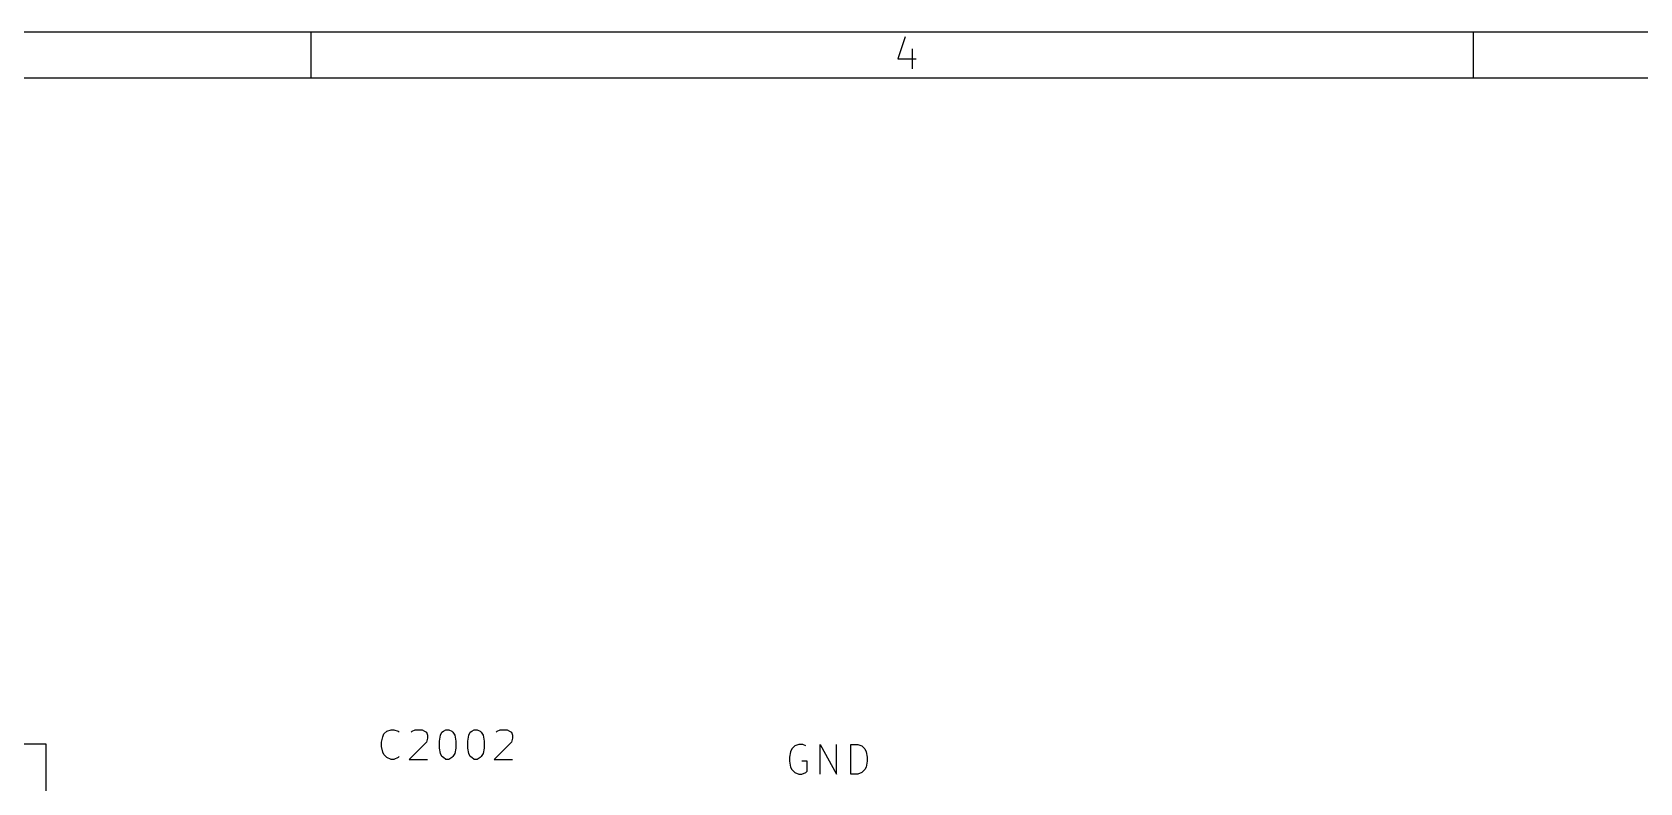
# Model space of a CAD drawing. Extents: x 10 to 287, y -200 to -10.
# Drawn here: x 148 to 217.2, y -42.3 to -10 of the extents above; entities that cross this region are included whole.
import ezdxf

# ---------------------------------------------------------------- set-up
doc = ezdxf.new("R2010")
doc.units = 0
doc.header["$MEASUREMENT"] = 0

msp = doc.modelspace()

# ---------------------------------------------------------------- linework, layer by layer
at = {"layer": 'Cyan 2'}
for p, q in [((163.119, -40.2082), (163.246, -40.0812)), ((163.246, -40.0812), (163.424, -40.0304)), ((163.424, -40.0304), (163.551, -40.0304)), ((163.551, -40.0304), (163.728, -40.0812)), ((163.728, -40.0812), (163.779, -40.132)), ((164.287, -40.132), (164.338, -40.0812)), ((164.338, -40.0812), (164.465, -40.0304)), ((164.465, -40.0304), (164.77, -40.0304)), ((164.77, -40.0304), (164.871, -40.0812)), ((164.871, -40.0812), (164.948, -40.132)), ((165.608, -40.132), (165.684, -40.0812)), ((165.684, -40.0812), (165.786, -40.0304)), ((165.786, -40.0304), (165.913, -40.0304)), ((165.913, -40.0304), (166.04, -40.0812)), ((166.04, -40.0812), (166.091, -40.132)), ((166.827, -40.132), (166.903, -40.0812)), ((166.903, -40.0812), (167.005, -40.0304)), ((167.005, -40.0304), (167.132, -40.0304)), ((167.132, -40.0304), (167.259, -40.0812)), ((167.259, -40.0812), (167.31, -40.132)), ((167.945, -40.132), (167.996, -40.0812)), ((167.996, -40.0812), (168.123, -40.0304)), ((168.123, -40.0304), (168.427, -40.0304)), ((168.427, -40.0304), (168.529, -40.0812)), ((168.529, -40.0812), (168.605, -40.132)), ((163.017, -40.5638), (163.068, -40.3352)), ((163.017, -40.7416), (163.017, -40.5638)), ((163.068, -40.9956), (163.017, -40.7416)), ((163.068, -40.3352), (163.119, -40.2082)), ((164.948, -40.5638), (164.211, -41.3004)), ((164.948, -40.132), (164.998, -40.259)), ((164.998, -40.386), (164.948, -40.5638)), ((164.998, -40.259), (164.998, -40.386)), ((165.506, -40.513), (165.557, -40.259)), ((165.506, -40.8178), (165.506, -40.513)), ((165.557, -41.0464), (165.506, -40.8178)), ((165.557, -40.259), (165.608, -40.132)), ((166.091, -40.132), (166.167, -40.259)), ((166.167, -40.259), (166.218, -40.513)), ((166.218, -40.8178), (166.167, -41.0464)), ((166.218, -40.513), (166.218, -40.8178)), ((166.726, -40.513), (166.776, -40.259)), ((166.726, -40.8178), (166.726, -40.513)), ((166.776, -41.0464), (166.726, -40.8178)), ((166.776, -40.259), (166.827, -40.132)), ((167.31, -40.132), (167.386, -40.259)), ((167.386, -40.259), (167.437, -40.513)), ((167.437, -40.8178), (167.386, -41.0464)), ((167.437, -40.513), (167.437, -40.8178)), ((168.605, -40.5638), (167.869, -41.3004)), ((168.605, -40.132), (168.656, -40.259)), ((168.656, -40.386), (168.605, -40.5638)), ((168.656, -40.259), (168.656, -40.386)), ((180.797, -40.7162), (180.67, -40.8432)), ((180.975, -40.6654), (180.797, -40.7162)), ((181.153, -40.6654), (180.975, -40.6654)), ((181.28, -40.7162), (181.153, -40.6654)), ((181.889, -41.9354), (181.889, -40.6654)), ((181.889, -40.6654), (182.601, -41.9354)), ((182.601, -41.9354), (182.601, -40.6654)), ((183.21, -41.9354), (183.21, -40.6654)), ((183.21, -40.6654), (183.515, -40.6654)), ((183.515, -40.6654), (183.693, -40.7162)), ((183.693, -40.7162), (183.82, -40.8432)), ((163.119, -41.0972), (163.068, -40.9956)), ((163.246, -41.2242), (163.119, -41.0972)), ((163.424, -41.3004), (163.246, -41.2242)), ((163.551, -41.3004), (163.424, -41.3004)), ((163.728, -41.2242), (163.551, -41.3004)), ((163.779, -41.1734), (163.728, -41.2242)), ((164.211, -41.3004), (164.998, -41.3004)), ((165.608, -41.1734), (165.557, -41.0464)), ((165.684, -41.2242), (165.608, -41.1734)), ((165.786, -41.3004), (165.684, -41.2242)), ((165.913, -41.3004), (165.786, -41.3004)), ((166.04, -41.2242), (165.913, -41.3004)), ((166.091, -41.1734), (166.04, -41.2242)), ((166.167, -41.0464), (166.091, -41.1734)), ((166.827, -41.1734), (166.776, -41.0464)), ((166.903, -41.2242), (166.827, -41.1734)), ((167.005, -41.3004), (166.903, -41.2242)), ((167.132, -41.3004), (167.005, -41.3004)), ((167.259, -41.2242), (167.132, -41.3004)), ((167.31, -41.1734), (167.259, -41.2242)), ((167.386, -41.0464), (167.31, -41.1734)), ((167.869, -41.3004), (168.656, -41.3004)), ((180.619, -40.9702), (180.569, -41.1988)), ((180.569, -41.1988), (180.569, -41.3766)), ((180.569, -41.3766), (180.619, -41.6306)), ((180.67, -40.8432), (180.619, -40.9702)), ((181.331, -41.3766), (181.102, -41.3766)), ((181.331, -41.8084), (181.331, -41.3766)), ((183.82, -40.8432), (183.871, -40.9702)), ((183.871, -40.9702), (183.921, -41.1988)), ((183.921, -41.3766), (183.871, -41.6306)), ((183.921, -41.1988), (183.921, -41.3766)), ((180.619, -41.6306), (180.67, -41.7322)), ((180.67, -41.7322), (180.797, -41.8592)), ((180.797, -41.8592), (180.975, -41.9354)), ((180.975, -41.9354), (181.102, -41.9354)), ((181.102, -41.9354), (181.28, -41.8592)), ((181.28, -41.8592), (181.331, -41.8084)), ((183.515, -41.9354), (183.21, -41.9354)), ((183.693, -41.8592), (183.515, -41.9354)), ((183.82, -41.7322), (183.693, -41.8592)), ((183.871, -41.6306), (183.82, -41.7322))]:
    msp.add_line(p, q, dxfattribs=at)
at = {"layer": 'Red 2'}
for p, q in [((286.995, -10.0076), (10.0076, -10.0076)), ((159.995, -11.9888), (159.995, -10.0076)), ((185.547, -10.2108), (185.242, -11.1506)), ((210.007, -11.9888), (210.007, -10.0076)), ((185.852, -10.7188), (185.852, -11.5824)), ((185.242, -11.1506), (186.03, -11.1506)), ((285.013, -11.9888), (11.9888, -11.9888)), ((148.59, -40.64), (54.61, -40.64)), ((148.59, -139.7), (148.59, -40.64))]:
    msp.add_line(p, q, dxfattribs=at)

doc.saveas('drawing.dxf')
